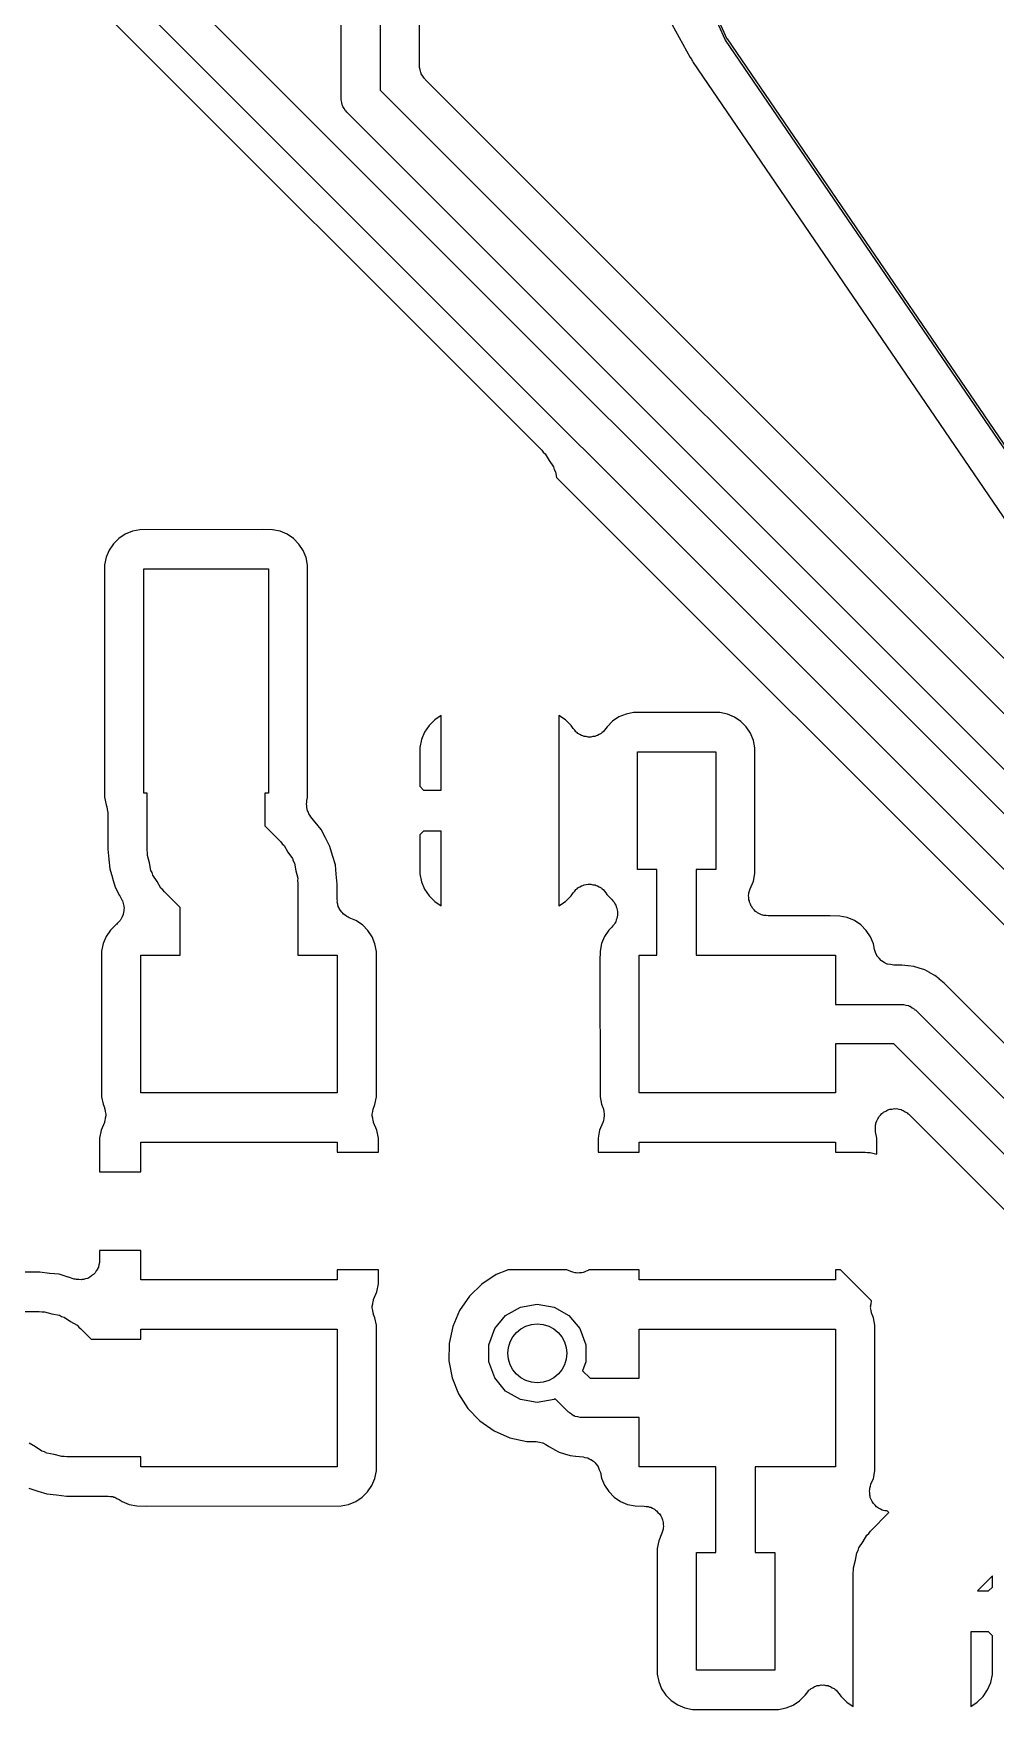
# Model space of a CAD drawing. Extents: x 69.6 to 139.6, y -158 to -61.
# Drawn here: x 77.88 to 82.78, y -99.89 to -91.35 of the extents above; entities that cross this region are included whole.
import ezdxf

# ---------------------------------------------------------------- set-up
doc = ezdxf.new("R2010")
doc.units = 0
doc.header["$MEASUREMENT"] = 0
doc.layers.add('BLACK', color=7, linetype='CONTINUOUS')

msp = doc.modelspace()

# ---------------------------------------------------------------- linework, layer by layer
at = {"layer": 'Black'}
for p, q in [((81.407, -91.3811), (80.6924, -89.7985)), ((80.7018, -89.795), (81.4161, -91.377)), ((79.4496, -91.6796), (79.4496, -89.8497)), ((79.6496, -89.8497), (79.6496, -91.6382)), ((79.8496, -91.5139), (79.8496, -90.0733)), ((77.7911, -90.2897), (84.5314, -97.03)), ((84.4193, -97.2007), (77.679, -90.4604)), ((80.7639, -90.623), (81.2294, -91.4732)), ((78.0467, -91.0474), (80.4726, -93.4733)), ((81.408, -91.3826), (81.407, -91.3811)), ((81.4081, -91.3827), (81.408, -91.3826)), ((81.4085, -91.3835), (81.4081, -91.3827)), ((83.6908, -94.7264), (81.4085, -91.3835)), ((81.4161, -91.377), (81.4162, -91.3772)), ((81.4162, -91.3772), (81.4167, -91.3778)), ((81.4167, -91.3778), (83.6989, -94.7205)), ((79.8503, -91.5182), (79.8496, -91.5139)), ((79.85, -91.5226), (79.8503, -91.5182)), ((79.8533, -91.5352), (79.85, -91.5226)), ((79.8556, -91.5481), (79.8533, -91.5352)), ((81.2294, -91.4732), (81.2349, -91.4814)), ((81.2349, -91.4814), (81.2373, -91.4865)), ((81.2373, -91.4865), (81.2407, -91.4909)), ((81.2407, -91.4909), (81.2442, -91.4975)), ((81.2442, -91.4975), (83.5215, -94.836)), ((79.8578, -91.5519), (79.8556, -91.5481)), ((79.8589, -91.5562), (79.8578, -91.5519)), ((79.8664, -91.5669), (79.8589, -91.5562)), ((79.873, -91.5782), (79.8664, -91.5669)), ((79.8763, -91.581), (79.873, -91.5782)), ((79.8789, -91.5846), (79.8763, -91.581)), ((84.725, -96.4307), (79.8789, -91.5846)), ((79.4503, -91.6839), (79.4496, -91.6796)), ((79.45, -91.6883), (79.4503, -91.6839)), ((79.4533, -91.7009), (79.45, -91.6883)), ((79.4556, -91.7138), (79.4533, -91.7009)), ((79.4578, -91.7176), (79.4556, -91.7138)), ((79.6496, -91.6382), (84.6714, -96.66)), ((79.4589, -91.7218), (79.4578, -91.7176)), ((79.4664, -91.7325), (79.4589, -91.7218)), ((79.473, -91.7439), (79.4664, -91.7325)), ((79.4763, -91.7467), (79.473, -91.7439)), ((79.4789, -91.7503), (79.4763, -91.7467)), ((84.5593, -96.8307), (79.4789, -91.7503)), ((80.4726, -93.4733), (80.4801, -93.4841)), ((80.4801, -93.4841), (80.4902, -93.4926)), ((80.4902, -93.4926), (80.5098, -93.5265)), ((80.5098, -93.5265), (80.5323, -93.5586)), ((80.5323, -93.5586), (80.5357, -93.5714)), ((80.5357, -93.5714), (80.5423, -93.5828)), ((80.5423, -93.5828), (80.5474, -93.6117)), ((80.5474, -93.6117), (84.2744, -97.3387)), ((78.3175, -93.9228), (78.2896, -93.9504)), ((78.3502, -93.9011), (78.3175, -93.9228)), ((78.3864, -93.8861), (78.3502, -93.9011)), ((78.4249, -93.8785), (78.3864, -93.8861)), ((79.0518, -93.8783), (78.4249, -93.8785)), ((79.1005, -93.8786), (79.0518, -93.8783)), ((79.1389, -93.8865), (79.1005, -93.8786)), ((79.1751, -93.9017), (79.1389, -93.8865)), ((79.2076, -93.9236), (79.1751, -93.9017)), ((79.2352, -93.9515), (79.2076, -93.9236)), ((78.2525, -94.0191), (78.2446, -94.0575)), ((78.2677, -93.9829), (78.2525, -94.0191)), ((78.2896, -93.9504), (78.2677, -93.9829)), ((79.2569, -93.9842), (79.2352, -93.9515)), ((79.2719, -94.0204), (79.2569, -93.9842)), ((79.2795, -94.0589), (79.2719, -94.0204)), ((78.2446, -94.0575), (78.2443, -94.1062)), ((78.2443, -94.1062), (78.2445, -95.2411)), ((78.4445, -95.2215), (78.4445, -94.0785)), ((78.4445, -94.0785), (79.0795, -94.0785)), ((79.0795, -94.0785), (79.0795, -95.2215)), ((79.2797, -95.1938), (79.2795, -94.0589)), ((79.9277, -94.8468), (79.8984, -94.8758)), ((79.9604, -94.825), (79.9277, -94.8468)), ((79.9604, -95.205), (79.9604, -94.825)), ((80.5932, -94.8468), (80.5604, -94.825)), ((80.5604, -94.825), (80.5604, -95.31)), ((80.6224, -94.8758), (80.5932, -94.8468)), ((80.8332, -94.8545), (80.8053, -94.8822)), ((80.8658, -94.8328), (80.8332, -94.8545)), ((80.9021, -94.8179), (80.8658, -94.8328)), ((80.9406, -94.8103), (80.9021, -94.8179)), ((81.3313, -94.8101), (80.9406, -94.8103)), ((81.38, -94.8104), (81.3313, -94.8101)), ((81.4184, -94.8183), (81.38, -94.8104)), ((81.4546, -94.8335), (81.4184, -94.8183)), ((81.4871, -94.8554), (81.4546, -94.8335)), ((81.5147, -94.8833), (81.4871, -94.8554)), ((79.8594, -94.9479), (79.8512, -94.9882)), ((79.8754, -94.9099), (79.8594, -94.9479)), ((79.8984, -94.8758), (79.8754, -94.9099)), ((80.6331, -94.8917), (80.6224, -94.8758)), ((80.6404, -94.8992), (80.6331, -94.8917)), ((80.6466, -94.9077), (80.6404, -94.8992)), ((80.6524, -94.9116), (80.6466, -94.9077)), ((80.6573, -94.9167), (80.6524, -94.9116)), ((80.6667, -94.9212), (80.6573, -94.9167)), ((80.6754, -94.9271), (80.6667, -94.9212)), ((80.6822, -94.9288), (80.6754, -94.9271)), ((80.6885, -94.9319), (80.6822, -94.9288)), ((80.6989, -94.933), (80.6885, -94.9319)), ((80.7091, -94.9355), (80.6989, -94.933)), ((80.716, -94.9348), (80.7091, -94.9355)), ((80.723, -94.9355), (80.716, -94.9348)), ((80.7332, -94.933), (80.723, -94.9355)), ((80.7436, -94.9319), (80.7332, -94.933)), ((80.7499, -94.9288), (80.7436, -94.9319)), ((80.7567, -94.9271), (80.7499, -94.9288)), ((80.7654, -94.9212), (80.7567, -94.9271)), ((80.7748, -94.9167), (80.7654, -94.9212)), ((80.7797, -94.9116), (80.7748, -94.9167)), ((80.7855, -94.9077), (80.7797, -94.9116)), ((80.7917, -94.8992), (80.7855, -94.9077)), ((80.7989, -94.8917), (80.7917, -94.8992)), ((80.8053, -94.8822), (80.7989, -94.8917)), ((81.5364, -94.9159), (81.5147, -94.8833)), ((81.5514, -94.9522), (81.5364, -94.9159)), ((81.559, -94.9907), (81.5514, -94.9522)), ((79.8512, -94.9882), (79.8508, -95.0388)), ((79.8508, -95.0388), (79.851, -95.186)), ((80.9602, -95.6097), (80.9602, -95.0103)), ((80.9602, -95.0103), (81.359, -95.0103)), ((81.359, -95.0103), (81.359, -95.6097)), ((81.5592, -95.582), (81.559, -94.9907)), ((79.2794, -95.2425), (79.2797, -95.1938)), ((79.851, -95.186), (79.87, -95.205)), ((79.87, -95.205), (79.9604, -95.205)), ((78.2445, -95.2411), (78.2521, -95.2796)), ((78.2521, -95.2796), (78.2545, -95.2853)), ((78.2545, -95.2853), (78.2549, -95.2874)), ((78.2549, -95.2874), (78.256, -95.2892)), ((78.256, -95.2892), (78.2586, -95.3043)), ((78.462, -95.2215), (78.4445, -95.2215)), ((78.462, -95.512), (78.462, -95.2215)), ((79.0795, -95.2215), (79.062, -95.2215)), ((79.062, -95.2215), (79.062, -95.3877)), ((79.274, -95.2766), (79.2758, -95.2678)), ((79.2753, -95.285), (79.274, -95.2766)), ((79.275, -95.2936), (79.2753, -95.285)), ((79.2779, -95.3021), (79.275, -95.2936)), ((79.2758, -95.2678), (79.276, -95.2589)), ((79.276, -95.2589), (79.2794, -95.2425)), ((79.2792, -95.3109), (79.2779, -95.3021)), ((78.2586, -95.3043), (78.2619, -95.3192)), ((78.2619, -95.3192), (78.2616, -95.3213)), ((78.2616, -95.3213), (78.262, -95.3234)), ((78.262, -95.3234), (78.262, -95.5071)), ((79.062, -95.3877), (79.1421, -95.4679)), ((79.2833, -95.3184), (79.2792, -95.3109)), ((79.286, -95.3266), (79.2833, -95.3184)), ((79.2915, -95.3336), (79.286, -95.3266)), ((79.2958, -95.3414), (79.2915, -95.3336)), ((79.3166, -95.3674), (79.2958, -95.3414)), ((79.317, -95.3678), (79.3166, -95.3674)), ((79.3172, -95.3682), (79.317, -95.3678)), ((79.3477, -95.4056), (79.3172, -95.3682)), ((80.5604, -95.31), (80.5604, -95.3101)), ((80.5604, -95.3101), (80.5604, -95.795)), ((79.1421, -95.4679), (79.1497, -95.4787)), ((79.3699, -95.4484), (79.3477, -95.4056)), ((79.3702, -95.4488), (79.3699, -95.4484)), ((79.3704, -95.4493), (79.3702, -95.4488)), ((79.3931, -95.492), (79.3704, -95.4493)), ((79.851, -95.434), (79.8508, -95.5811)), ((79.87, -95.415), (79.851, -95.434)), ((79.9604, -95.415), (79.87, -95.415)), ((79.9604, -95.795), (79.9604, -95.415)), ((78.262, -95.5071), (78.2669, -95.5574)), ((78.2669, -95.5574), (78.2669, -95.5579)), ((78.2669, -95.5579), (78.267, -95.5585)), ((78.267, -95.5585), (78.2712, -95.6065)), ((78.4643, -95.525), (78.462, -95.512)), ((78.4631, -95.5381), (78.4643, -95.525)), ((78.4733, -95.576), (78.4631, -95.5381)), ((79.1497, -95.4787), (79.1598, -95.4872)), ((79.1598, -95.4872), (79.1794, -95.5211)), ((79.1794, -95.5211), (79.2019, -95.5532)), ((79.2019, -95.5532), (79.2053, -95.566)), ((79.4065, -95.5382), (79.3931, -95.492)), ((79.4067, -95.5387), (79.4065, -95.5382)), ((79.4068, -95.5392), (79.4067, -95.5387)), ((79.4208, -95.5855), (79.4068, -95.5392)), ((78.2712, -95.6065), (78.2852, -95.6527)), ((78.4801, -95.6146), (78.4733, -95.576)), ((78.4867, -95.626), (78.4801, -95.6146)), ((78.4901, -95.6388), (78.4867, -95.626)), ((78.5126, -95.6709), (78.4901, -95.6388)), ((79.2053, -95.566), (79.2119, -95.5774)), ((79.2119, -95.5774), (79.2187, -95.616)), ((79.2187, -95.616), (79.2289, -95.6539)), ((79.425, -95.6335), (79.4208, -95.5855)), ((79.4251, -95.634), (79.425, -95.6335)), ((79.4251, -95.6345), (79.4251, -95.634)), ((79.43, -95.6849), (79.4251, -95.6345)), ((79.8508, -95.5811), (79.8512, -95.6318)), ((79.8512, -95.6318), (79.8594, -95.6721)), ((81.0596, -95.6097), (80.9602, -95.6097)), ((81.0596, -96.047), (81.0596, -95.6097)), ((81.359, -95.6097), (81.2596, -95.6097)), ((81.2596, -95.6097), (81.2596, -96.0457)), ((81.551, -95.6691), (81.5588, -95.6307)), ((81.5588, -95.6307), (81.5592, -95.582)), ((78.2852, -95.6527), (78.2853, -95.6533)), ((78.2853, -95.6533), (78.2855, -95.6537)), ((78.2855, -95.6537), (78.2989, -95.7)), ((78.2989, -95.7), (78.3216, -95.7426)), ((78.5322, -95.7048), (78.5126, -95.6709)), ((78.5423, -95.7133), (78.5322, -95.7048)), ((78.5499, -95.7241), (78.5423, -95.7133)), ((78.63, -95.8043), (78.5499, -95.7241)), ((79.2289, -95.6539), (79.2277, -95.667)), ((79.2277, -95.667), (79.23, -95.68)), ((79.23, -95.68), (79.23, -96.047)), ((79.43, -95.7634), (79.43, -95.6849)), ((79.8594, -95.6721), (79.8754, -95.7101)), ((79.8754, -95.7101), (79.8984, -95.7442)), ((80.6224, -95.7442), (80.6331, -95.7284)), ((80.6331, -95.7284), (80.6406, -95.7206)), ((80.6406, -95.7206), (80.647, -95.7119)), ((80.647, -95.7119), (80.6526, -95.7082)), ((80.6526, -95.7082), (80.6572, -95.7034)), ((80.6572, -95.7034), (80.6669, -95.6987)), ((80.6669, -95.6987), (80.676, -95.6927)), ((80.676, -95.6927), (80.6824, -95.6911)), ((80.6824, -95.6911), (80.6884, -95.6882)), ((80.6884, -95.6882), (80.6992, -95.687)), ((80.6992, -95.687), (80.7097, -95.6845)), ((80.7097, -95.6845), (80.7163, -95.6852)), ((80.7163, -95.6852), (80.723, -95.6845)), ((80.723, -95.6845), (80.7335, -95.6872)), ((80.7335, -95.6872), (80.7442, -95.6884)), ((80.7442, -95.6884), (80.7502, -95.6913)), ((80.7502, -95.6913), (80.7567, -95.6929)), ((80.7567, -95.6929), (80.7656, -95.699)), ((80.7656, -95.699), (80.7753, -95.7038)), ((80.7753, -95.7038), (80.7799, -95.7086)), ((80.7799, -95.7086), (80.7855, -95.7124)), ((80.7855, -95.7124), (80.7918, -95.7211)), ((80.7918, -95.7211), (80.7993, -95.729)), ((80.7993, -95.729), (80.8044, -95.7367)), ((81.5283, -95.7295), (81.5321, -95.719)), ((81.5321, -95.719), (81.5346, -95.7081)), ((81.5346, -95.7081), (81.551, -95.6691)), ((78.3216, -95.7426), (78.3217, -95.7431)), ((78.3217, -95.7431), (78.3221, -95.7435)), ((78.3221, -95.7435), (78.3327, -95.7641)), ((78.3327, -95.7641), (78.3337, -95.7673)), ((78.3337, -95.7673), (78.3356, -95.7701)), ((78.3356, -95.7701), (78.3389, -95.7838)), ((78.3389, -95.7838), (78.3431, -95.7973)), ((78.3438, -95.8038), (78.3422, -95.8179)), ((78.3431, -95.7973), (78.343, -95.8006)), ((78.343, -95.8006), (78.3438, -95.8038)), ((78.63, -96.047), (78.63, -95.8043)), ((79.4311, -95.7696), (79.43, -95.7634)), ((79.4308, -95.7759), (79.4311, -95.7696)), ((79.4341, -95.7866), (79.4308, -95.7759)), ((79.436, -95.7976), (79.4341, -95.7866)), ((79.4392, -95.8031), (79.436, -95.7976)), ((79.4411, -95.8091), (79.4392, -95.8031)), ((79.4478, -95.818), (79.4411, -95.8091)), ((79.8984, -95.7442), (79.9277, -95.7732)), ((79.9277, -95.7732), (79.9604, -95.795)), ((80.5604, -95.795), (80.5932, -95.7732)), ((80.5932, -95.7732), (80.6224, -95.7442)), ((80.8044, -95.7367), (80.8302, -95.7626)), ((80.8302, -95.7626), (80.8352, -95.7698)), ((80.8352, -95.7698), (80.8413, -95.776)), ((80.8413, -95.776), (80.845, -95.784)), ((80.845, -95.784), (80.85, -95.7912)), ((80.85, -95.7912), (80.8522, -95.7996)), ((80.8522, -95.7996), (80.8559, -95.8076)), ((80.8559, -95.8076), (80.8566, -95.8163)), ((81.5269, -95.7419), (81.5283, -95.7358)), ((81.5283, -95.753), (81.5269, -95.7419)), ((81.5283, -95.7358), (81.5283, -95.7295)), ((81.5283, -95.7642), (81.5283, -95.753)), ((81.5305, -95.7701), (81.5283, -95.7642)), ((81.5312, -95.7764), (81.5305, -95.7701)), ((81.5364, -95.7863), (81.5312, -95.7764)), ((81.5402, -95.7968), (81.5364, -95.7863)), ((81.5442, -95.8017), (81.5402, -95.7968)), ((81.5471, -95.8073), (81.5442, -95.8017)), ((81.5553, -95.8149), (81.5471, -95.8073)), ((78.3038, -95.89), (78.2748, -95.9189)), ((78.3047, -95.8896), (78.3038, -95.89)), ((78.3092, -95.8847), (78.3047, -95.8896)), ((78.3096, -95.8843), (78.3092, -95.8847)), ((78.3097, -95.8842), (78.3096, -95.8843)), ((78.3142, -95.8792), (78.3097, -95.8842)), ((78.3244, -95.8695), (78.3142, -95.8792)), ((78.3259, -95.8665), (78.3244, -95.8695)), ((78.3282, -95.864), (78.3259, -95.8665)), ((78.3336, -95.851), (78.3282, -95.864)), ((78.3399, -95.8384), (78.3336, -95.851)), ((78.3403, -95.835), (78.3399, -95.8384)), ((78.3415, -95.832), (78.3403, -95.835)), ((78.3422, -95.8179), (78.3415, -95.832)), ((79.4534, -95.8277), (79.4478, -95.818)), ((79.4582, -95.8318), (79.4534, -95.8277)), ((79.4621, -95.8368), (79.4582, -95.8318)), ((79.4714, -95.8428), (79.4621, -95.8368)), ((79.48, -95.85), (79.4714, -95.8428)), ((79.4859, -95.8522), (79.48, -95.85)), ((79.4912, -95.8556), (79.4859, -95.8522)), ((79.526, -95.8702), (79.4912, -95.8556)), ((79.5585, -95.8921), (79.526, -95.8702)), ((79.5861, -95.92), (79.5585, -95.8921)), ((80.8347, -95.8969), (80.8297, -95.9041)), ((80.8409, -95.8908), (80.8347, -95.8969)), ((80.8447, -95.8828), (80.8409, -95.8908)), ((80.8497, -95.8757), (80.8447, -95.8828)), ((80.852, -95.8672), (80.8497, -95.8757)), ((80.8557, -95.8593), (80.852, -95.8672)), ((80.8565, -95.8506), (80.8557, -95.8593)), ((80.8588, -95.8422), (80.8565, -95.8506)), ((80.8566, -95.8163), (80.8589, -95.8247)), ((80.8589, -95.8247), (80.8581, -95.8334)), ((80.8581, -95.8334), (80.8588, -95.8422)), ((81.5625, -95.8234), (81.5553, -95.8149)), ((81.568, -95.8266), (81.5625, -95.8234)), ((81.5726, -95.8309), (81.568, -95.8266)), ((81.5829, -95.8352), (81.5726, -95.8309)), ((81.5926, -95.8408), (81.5829, -95.8352)), ((81.5988, -95.8419), (81.5926, -95.8408)), ((81.6046, -95.8443), (81.5988, -95.8419)), ((81.6158, -95.8449), (81.6046, -95.8443)), ((81.6268, -95.8468), (81.6158, -95.8449)), ((81.9427, -95.8468), (81.6268, -95.8468)), ((81.9914, -95.8471), (81.9427, -95.8468)), ((82.0298, -95.855), (81.9914, -95.8471)), ((82.066, -95.8702), (82.0298, -95.855)), ((82.0985, -95.8921), (82.066, -95.8702)), ((82.1261, -95.92), (82.0985, -95.8921)), ((78.2528, -95.9514), (78.2376, -95.9875)), ((78.2748, -95.9189), (78.2528, -95.9514)), ((79.6078, -95.9526), (79.5861, -95.92)), ((79.6228, -95.9889), (79.6078, -95.9526)), ((80.7928, -95.9514), (80.7776, -95.9875)), ((80.8148, -95.9189), (80.7928, -95.9514)), ((80.8297, -95.9041), (80.8148, -95.9189)), ((82.1478, -95.9526), (82.1261, -95.92)), ((82.1628, -95.9889), (82.1478, -95.9526)), ((78.2297, -96.026), (78.2294, -96.0747)), ((78.2376, -95.9875), (78.2297, -96.026)), ((78.4296, -96.748), (78.4296, -96.047)), ((78.4296, -96.047), (78.63, -96.047)), ((79.23, -96.047), (79.4304, -96.047)), ((79.4304, -96.047), (79.4304, -96.748)), ((79.6304, -96.0274), (79.6228, -95.9889)), ((79.6306, -96.7203), (79.6304, -96.0274)), ((80.7698, -96.026), (80.7694, -96.0747)), ((80.7776, -95.9875), (80.7698, -96.026)), ((80.9696, -96.748), (80.9696, -96.047)), ((80.9696, -96.047), (81.0596, -96.047)), ((81.2596, -96.0457), (81.2609, -96.047)), ((81.2609, -96.047), (81.9704, -96.047)), ((81.9704, -96.047), (81.9704, -96.2975)), ((82.1683, -96.0169), (82.1628, -95.9889)), ((82.1742, -96.0321), (82.1683, -96.0169)), ((82.1798, -96.0475), (82.1742, -96.0321)), ((82.1805, -96.0483), (82.1798, -96.0475)), ((82.1809, -96.0493), (82.1805, -96.0483)), ((82.1916, -96.0616), (82.1809, -96.0493)), ((82.2021, -96.0741), (82.1916, -96.0616)), ((78.2294, -96.0747), (78.2296, -96.7676)), ((80.7694, -96.0747), (80.7696, -96.7676)), ((82.2031, -96.0746), (82.2021, -96.0741)), ((82.2038, -96.0754), (82.2031, -96.0746)), ((82.2181, -96.0833), (82.2038, -96.0754)), ((82.2322, -96.0915), (82.2181, -96.0833)), ((82.2333, -96.0917), (82.2322, -96.0915)), ((82.2342, -96.0922), (82.2333, -96.0917)), ((82.2504, -96.0947), (82.2342, -96.0922)), ((82.2664, -96.0975), (82.2504, -96.0947)), ((82.3071, -96.0975), (82.2664, -96.0975)), ((82.3387, -96.101), (82.3071, -96.0975)), ((82.3392, -96.101), (82.3387, -96.101)), ((82.3397, -96.1011), (82.3392, -96.101)), ((82.3683, -96.104), (82.3397, -96.1011)), ((82.3957, -96.1127), (82.3683, -96.104)), ((82.3962, -96.1128), (82.3957, -96.1127)), ((82.3967, -96.1131), (82.3962, -96.1128)), ((82.4241, -96.1214), (82.3967, -96.1131)), ((82.4493, -96.1353), (82.4241, -96.1214)), ((82.4498, -96.1354), (82.4493, -96.1353)), ((82.4502, -96.1358), (82.4498, -96.1354)), ((82.4755, -96.1493), (82.4502, -96.1358)), ((82.4975, -96.1678), (82.4755, -96.1493)), ((82.4979, -96.168), (82.4975, -96.1678)), ((82.4983, -96.1685), (82.4979, -96.168)), ((82.5231, -96.1888), (82.4983, -96.1685)), ((84.345, -98.0108), (82.5231, -96.1888)), ((81.9704, -96.2975), (82.3075, -96.2975)), ((82.3075, -96.2975), (82.3118, -96.2983)), ((82.3118, -96.2983), (82.3162, -96.2979)), ((82.3162, -96.2979), (82.3288, -96.3013)), ((82.3288, -96.3013), (82.3417, -96.3035)), ((82.3417, -96.3035), (82.3455, -96.3057)), ((82.3455, -96.3057), (82.3498, -96.3069)), ((82.3498, -96.3069), (82.3605, -96.3144)), ((82.3605, -96.3144), (82.3718, -96.3209)), ((82.3718, -96.3209), (82.3746, -96.3243)), ((82.3746, -96.3243), (82.3782, -96.3268)), ((82.3782, -96.3268), (84.3087, -98.2573)), ((82.2661, -96.4975), (81.9704, -96.4975)), ((81.9704, -96.4975), (81.9704, -96.748)), ((84.1694, -98.4009), (82.2661, -96.4975)), ((79.4304, -96.748), (78.4296, -96.748)), ((79.6302, -96.769), (79.6306, -96.7203)), ((81.9704, -96.748), (80.9696, -96.748)), ((78.2296, -96.7676), (78.2372, -96.8061)), ((78.2372, -96.8061), (78.244, -96.8225)), ((78.244, -96.8225), (78.2449, -96.8266)), ((78.2449, -96.8266), (78.2469, -96.8304)), ((78.2469, -96.8304), (78.2486, -96.8435)), ((79.6114, -96.8432), (79.6132, -96.8304)), ((79.6132, -96.8304), (79.6153, -96.8264)), ((79.6153, -96.8264), (79.6163, -96.8219)), ((79.6163, -96.8219), (79.6224, -96.8074)), ((79.6224, -96.8074), (79.6302, -96.769)), ((80.7696, -96.7676), (80.7772, -96.8061)), ((80.7772, -96.8061), (80.784, -96.8225)), ((80.784, -96.8225), (80.7849, -96.8266)), ((80.7849, -96.8266), (80.7869, -96.8304)), ((80.7869, -96.8304), (80.7886, -96.8435)), ((82.2258, -96.8409), (82.2361, -96.8347)), ((82.2361, -96.8347), (82.2414, -96.8336)), ((82.2414, -96.8336), (82.2464, -96.8313)), ((82.2464, -96.8313), (82.2583, -96.8303)), ((82.2583, -96.8303), (82.2701, -96.828)), ((82.2701, -96.828), (82.2755, -96.8288)), ((82.2755, -96.8288), (82.281, -96.8283)), ((82.281, -96.8283), (82.2926, -96.8314)), ((82.2926, -96.8314), (82.3045, -96.8333)), ((82.3045, -96.8333), (82.3092, -96.8359)), ((82.3092, -96.8359), (82.3145, -96.8373)), ((82.3145, -96.8373), (82.3244, -96.8442)), ((78.244, -96.8987), (78.2276, -96.9385)), ((78.2449, -96.8946), (78.244, -96.8987)), ((78.2469, -96.8909), (78.2449, -96.8946)), ((78.2486, -96.8777), (78.2469, -96.8909)), ((78.2486, -96.8435), (78.2514, -96.8564)), ((78.2514, -96.8648), (78.2486, -96.8777)), ((78.2514, -96.8564), (78.2509, -96.8606)), ((78.2509, -96.8606), (78.2514, -96.8648)), ((79.6086, -96.8558), (79.6114, -96.8432)), ((79.6092, -96.8603), (79.6086, -96.8558)), ((79.6086, -96.8648), (79.6092, -96.8603)), ((79.6113, -96.8774), (79.6086, -96.8648)), ((79.6129, -96.8902), (79.6113, -96.8774)), ((79.615, -96.8943), (79.6129, -96.8902)), ((79.616, -96.8988), (79.615, -96.8943)), ((79.6324, -96.9385), (79.616, -96.8988)), ((80.784, -96.8987), (80.7676, -96.9385)), ((80.7849, -96.8946), (80.784, -96.8987)), ((80.7869, -96.8909), (80.7849, -96.8946)), ((80.7886, -96.8777), (80.7869, -96.8909)), ((80.7886, -96.8435), (80.7914, -96.8564)), ((80.7914, -96.8648), (80.7886, -96.8777)), ((80.7914, -96.8564), (80.7909, -96.8606)), ((80.7909, -96.8606), (80.7914, -96.8648)), ((82.1726, -96.9366), (82.1737, -96.9247)), ((82.1734, -96.9126), (82.1752, -96.9075)), ((82.1737, -96.9247), (82.1734, -96.9126)), ((82.1752, -96.9075), (82.1756, -96.902)), ((82.1756, -96.902), (82.1807, -96.8911)), ((82.1807, -96.8911), (82.1846, -96.8798)), ((82.1846, -96.8798), (82.188, -96.8755)), ((82.188, -96.8755), (82.1903, -96.8706)), ((82.1903, -96.8706), (82.1988, -96.8621)), ((82.1988, -96.8621), (82.2064, -96.8527)), ((82.2064, -96.8527), (82.211, -96.8499)), ((82.211, -96.8499), (82.2149, -96.846)), ((82.2149, -96.846), (82.2258, -96.8409)), ((82.3244, -96.8442), (82.3349, -96.85)), ((82.3349, -96.85), (82.3385, -96.8541)), ((82.3385, -96.8541), (82.343, -96.8572)), ((82.343, -96.8572), (83.9204, -98.4347)), ((78.2276, -96.9385), (78.2196, -96.9789)), ((78.2196, -96.9789), (78.2196, -97.1504)), ((78.4296, -97.1504), (78.4296, -96.9995)), ((78.4296, -96.9995), (79.4304, -96.9995)), ((79.4304, -96.9995), (79.4304, -97.05)), ((79.6404, -96.9789), (79.6324, -96.9385)), ((79.6404, -96.9888), (79.6404, -96.9789)), ((79.6404, -97.05), (79.6404, -96.9888)), ((80.7676, -96.9385), (80.7596, -96.9789)), ((80.7596, -96.9789), (80.7596, -97.05)), ((80.9696, -97.05), (80.9696, -96.9995)), ((80.9696, -96.9995), (81.9704, -96.9995)), ((81.9704, -96.9995), (81.9704, -97.05)), ((82.174, -96.9419), (82.1726, -96.9366)), ((82.1741, -96.9474), (82.174, -96.9419)), ((82.1804, -96.9789), (82.1741, -96.9474)), ((82.1804, -97.0603), (82.1804, -96.9789)), ((79.4304, -97.05), (79.6404, -97.05)), ((80.7596, -97.05), (80.9696, -97.05)), ((81.9704, -97.05), (82.12, -97.05)), ((82.12, -97.05), (82.133, -97.0523)), ((82.133, -97.0523), (82.1461, -97.0511)), ((82.1461, -97.0511), (82.1804, -97.0603)), ((78.2196, -97.1504), (78.4296, -97.1504)), ((78.2196, -97.6011), (78.2185, -97.6071)), ((78.2185, -97.6071), (78.2189, -97.6132)), ((78.4296, -97.5504), (78.2196, -97.5504)), ((78.2196, -97.5504), (78.2196, -97.6011)), ((78.4296, -97.7005), (78.4296, -97.5504)), ((77.9117, -97.662), (77.7737, -97.662)), ((77.9133, -97.662), (77.9117, -97.662)), ((77.9134, -97.662), (77.9133, -97.662)), ((77.9135, -97.662), (77.9134, -97.662)), ((77.9144, -97.662), (77.9135, -97.662)), ((77.9644, -97.6676), (77.9144, -97.662)), ((77.9649, -97.6676), (77.9644, -97.6676)), ((77.9654, -97.6677), (77.9649, -97.6676)), ((78.0134, -97.6726), (77.9654, -97.6677)), ((78.0593, -97.6872), (78.0134, -97.6726)), ((78.0598, -97.6873), (78.0593, -97.6872)), ((78.0603, -97.6875), (78.0598, -97.6873)), ((78.0904, -97.6967), (78.0603, -97.6875)), ((78.1587, -97.6931), (78.1476, -97.6957)), ((78.1638, -97.6898), (78.1587, -97.6931)), ((78.1696, -97.6877), (78.1638, -97.6898)), ((78.1783, -97.6804), (78.1696, -97.6877)), ((78.1878, -97.6742), (78.1783, -97.6804)), ((78.1915, -97.6693), (78.1878, -97.6742)), ((78.1962, -97.6653), (78.1915, -97.6693)), ((78.2019, -97.6555), (78.1962, -97.6653)), ((78.2087, -97.6465), (78.2019, -97.6555)), ((78.2105, -97.6406), (78.2087, -97.6465)), ((78.2136, -97.6353), (78.2105, -97.6406)), ((78.2156, -97.6241), (78.2136, -97.6353)), ((78.2189, -97.6132), (78.2156, -97.6241)), ((79.6404, -97.65), (79.4304, -97.65)), ((79.4304, -97.65), (79.4304, -97.7005)), ((79.6404, -97.7105), (79.6404, -97.65)), ((80.2405, -97.6743), (80.1667, -97.7226)), ((80.2929, -97.6531), (80.2405, -97.6743)), ((80.3006, -97.65), (80.2929, -97.6531)), ((80.2929, -97.6531), (80.2929, -97.6531)), ((80.2929, -97.6531), (80.2929, -97.6531)), ((80.6003, -97.65), (80.3006, -97.65)), ((80.6209, -97.6587), (80.6003, -97.65)), ((80.6317, -97.6611), (80.6209, -97.6587)), ((80.6422, -97.665), (80.6317, -97.6611)), ((80.6486, -97.665), (80.6422, -97.665)), ((80.6547, -97.6664), (80.6486, -97.665)), ((80.6658, -97.665), (80.6547, -97.6664)), ((80.677, -97.665), (80.6658, -97.665)), ((80.6829, -97.6628), (80.677, -97.665)), ((80.6892, -97.662), (80.6829, -97.6628)), ((80.6991, -97.6569), (80.6892, -97.662)), ((80.7096, -97.6531), (80.6991, -97.6569)), ((80.7133, -97.65), (80.7096, -97.6531)), ((80.9696, -97.65), (80.7133, -97.65)), ((80.9696, -97.7005), (80.9696, -97.65)), ((81.9957, -97.65), (81.9704, -97.65)), ((81.9704, -97.65), (81.9704, -97.7005)), ((82.1537, -97.808), (81.9957, -97.65)), ((78.0965, -97.6974), (78.0904, -97.6967)), ((78.1022, -97.6995), (78.0965, -97.6974)), ((78.1136, -97.6995), (78.1022, -97.6995)), ((78.1248, -97.7009), (78.1136, -97.6995)), ((78.1308, -97.6995), (78.1248, -97.7009)), ((78.137, -97.6995), (78.1308, -97.6995)), ((78.1476, -97.6957), (78.137, -97.6995)), ((79.4304, -97.7005), (78.4296, -97.7005)), ((79.616, -97.8013), (79.6324, -97.7615)), ((79.6324, -97.7615), (79.6404, -97.7211)), ((79.6404, -97.7211), (79.6404, -97.7105)), ((80.1667, -97.7226), (80.1036, -97.7843)), ((81.9704, -97.7005), (80.9696, -97.7005)), ((77.6715, -97.862), (77.912, -97.862)), ((77.912, -97.862), (77.925, -97.8643)), ((77.925, -97.8643), (77.9381, -97.8631)), ((77.9381, -97.8631), (77.976, -97.8733)), ((79.6085, -97.8352), (79.6114, -97.8223)), ((79.6091, -97.8394), (79.6085, -97.8352)), ((79.6085, -97.8436), (79.6091, -97.8394)), ((79.6114, -97.8565), (79.6085, -97.8436)), ((79.6114, -97.8223), (79.6131, -97.8091)), ((79.6131, -97.8696), (79.6114, -97.8565)), ((79.6131, -97.8091), (79.6151, -97.8054)), ((79.6151, -97.8054), (79.616, -97.8013)), ((80.0538, -97.8572), (80.019, -97.9383)), ((80.1036, -97.7843), (80.0538, -97.8572)), ((80.2887, -97.8828), (80.3642, -97.8392)), ((80.3642, -97.8392), (80.45, -97.824)), ((80.45, -97.824), (80.5358, -97.8392)), ((80.5358, -97.8392), (80.6113, -97.8828)), ((82.1486, -97.8352), (82.1514, -97.8223)), ((82.1491, -97.8394), (82.1486, -97.8352)), ((82.1486, -97.8436), (82.1491, -97.8394)), ((82.1514, -97.8565), (82.1486, -97.8436)), ((82.1514, -97.8223), (82.1531, -97.8091)), ((82.1531, -97.8696), (82.1514, -97.8565)), ((82.1531, -97.8091), (82.1537, -97.808)), ((77.976, -97.8733), (78.0146, -97.8801)), ((78.0146, -97.8801), (78.026, -97.8867)), ((78.026, -97.8867), (78.0388, -97.8901)), ((78.0388, -97.8901), (78.0709, -97.9126)), ((78.0709, -97.9126), (78.1048, -97.9322)), ((78.1048, -97.9322), (78.1133, -97.9423)), ((78.1133, -97.9423), (78.1241, -97.9499)), ((79.6151, -97.8734), (79.6131, -97.8696)), ((79.616, -97.8775), (79.6151, -97.8734)), ((79.6228, -97.8939), (79.616, -97.8775)), ((79.6304, -97.9324), (79.6228, -97.8939)), ((79.6306, -98.6253), (79.6304, -97.9324)), ((80.019, -97.9383), (80.0006, -98.0246)), ((80.2029, -98.0314), (80.2327, -97.9495)), ((80.2327, -97.9495), (80.2887, -97.8828)), ((80.6113, -97.8828), (80.6673, -97.9495)), ((80.6673, -97.9495), (80.6971, -98.0314)), ((82.1551, -97.8734), (82.1531, -97.8696)), ((82.156, -97.8775), (82.1551, -97.8734)), ((82.1628, -97.8939), (82.156, -97.8775)), ((82.1704, -97.9324), (82.1628, -97.8939)), ((82.1706, -98.6253), (82.1704, -97.9324)), ((78.1241, -97.9499), (78.1768, -98.0025)), ((78.1768, -98.0025), (78.4296, -98.0025)), ((78.4296, -98.0025), (78.4296, -97.952)), ((78.4296, -97.952), (79.4304, -97.952)), ((79.4304, -97.952), (79.4304, -98.653)), ((80.0006, -98.0246), (79.9994, -98.1128)), ((80.2029, -98.1186), (80.2029, -98.0314)), ((80.6971, -98.0314), (80.6971, -98.1186)), ((80.9696, -98.2025), (80.9696, -97.952)), ((80.9696, -97.952), (81.9704, -97.952)), ((81.9704, -97.952), (81.9704, -98.653)), ((79.9994, -98.1128), (80.0153, -98.1996)), ((80.2327, -98.2005), (80.2029, -98.1186)), ((80.6971, -98.1186), (80.6806, -98.1641)), ((80.0153, -98.1996), (80.0478, -98.2817)), ((80.2887, -98.2672), (80.2327, -98.2005)), ((80.6806, -98.1641), (80.7189, -98.2025)), ((80.7189, -98.2025), (80.9696, -98.2025)), ((80.0478, -98.2817), (80.0956, -98.3559)), ((80.3642, -98.3108), (80.2887, -98.2672)), ((80.0956, -98.3559), (80.1569, -98.4194)), ((80.45, -98.326), (80.3642, -98.3108)), ((80.5358, -98.3108), (80.45, -98.326)), ((80.5413, -98.3077), (80.5358, -98.3108)), ((80.6068, -98.3732), (80.5413, -98.3077)), ((80.6104, -98.3757), (80.6068, -98.3732)), ((80.6132, -98.3791), (80.6104, -98.3757)), ((80.1569, -98.4194), (80.2294, -98.4697)), ((80.6245, -98.3856), (80.6132, -98.3791)), ((80.6352, -98.3931), (80.6245, -98.3856)), ((80.6395, -98.3943), (80.6352, -98.3931)), ((80.6433, -98.3965), (80.6395, -98.3943)), ((80.6562, -98.3987), (80.6433, -98.3965)), ((80.6688, -98.4021), (80.6562, -98.3987)), ((80.6732, -98.4017), (80.6688, -98.4021)), ((80.6775, -98.4025), (80.6732, -98.4017)), ((80.9696, -98.4025), (80.6775, -98.4025)), ((80.9696, -98.653), (80.9696, -98.4025)), ((77.8936, -98.5519), (77.8597, -98.5323)), ((80.2294, -98.4697), (80.3103, -98.505)), ((80.3103, -98.505), (80.3965, -98.524)), ((80.3965, -98.524), (80.4446, -98.525)), ((80.4446, -98.525), (80.4606, -98.5282)), ((80.4606, -98.5282), (80.4767, -98.531)), ((80.4767, -98.531), (80.4776, -98.5315)), ((80.4776, -98.5315), (80.4787, -98.5318)), ((80.4787, -98.5318), (80.4927, -98.5402)), ((80.4927, -98.5402), (80.5068, -98.5484)), ((77.9257, -98.5744), (77.8936, -98.5519)), ((77.9385, -98.5778), (77.9257, -98.5744)), ((77.9499, -98.5844), (77.9385, -98.5778)), ((77.9885, -98.5912), (77.9499, -98.5844)), ((78.0264, -98.6014), (77.9885, -98.5912)), ((78.0395, -98.6002), (78.0264, -98.6014)), ((78.0525, -98.6025), (78.0395, -98.6002)), ((78.4296, -98.6025), (78.0525, -98.6025)), ((78.4296, -98.653), (78.4296, -98.6025)), ((79.6302, -98.674), (79.6306, -98.6253)), ((80.5068, -98.5484), (80.5095, -98.5507)), ((80.5095, -98.5507), (80.5348, -98.5642)), ((80.5348, -98.5642), (80.5352, -98.5645)), ((80.5352, -98.5645), (80.5357, -98.5647)), ((80.5357, -98.5647), (80.5609, -98.5786)), ((80.5609, -98.5786), (80.5883, -98.5869)), ((80.5883, -98.5869), (80.5888, -98.5872)), ((80.5888, -98.5872), (80.5893, -98.5872)), ((80.5893, -98.5872), (80.6167, -98.596)), ((80.6167, -98.596), (80.6452, -98.5988)), ((80.6452, -98.5988), (80.6458, -98.599)), ((80.6458, -98.599), (80.6463, -98.599)), ((80.6463, -98.599), (80.6831, -98.6031)), ((80.6831, -98.6031), (80.6917, -98.6056)), ((80.6917, -98.6056), (80.7058, -98.6078)), ((80.7058, -98.6078), (80.707, -98.6085)), ((80.707, -98.6085), (80.7084, -98.6087)), ((80.7084, -98.6087), (80.7146, -98.6124)), ((80.7146, -98.6124), (80.7164, -98.6129)), ((80.7164, -98.6129), (80.7198, -98.6154)), ((80.7198, -98.6154), (80.7222, -98.6168)), ((80.7222, -98.6168), (80.7362, -98.6245)), ((80.7362, -98.6245), (80.7372, -98.6256)), ((80.7372, -98.6256), (80.7384, -98.6263)), ((80.7384, -98.6263), (80.7443, -98.6335)), ((82.1702, -98.674), (82.1706, -98.6253)), ((79.4304, -98.653), (78.4296, -98.653)), ((79.6072, -98.7486), (79.6224, -98.7125)), ((79.6224, -98.7125), (79.6302, -98.674)), ((80.7443, -98.6335), (80.7443, -98.6335)), ((80.7443, -98.6335), (80.7444, -98.6336)), ((80.7444, -98.6336), (80.7486, -98.6386)), ((80.7486, -98.6386), (80.7591, -98.6507)), ((80.7591, -98.6507), (80.7596, -98.652)), ((80.7596, -98.652), (80.7605, -98.653)), ((80.7605, -98.653), (80.7659, -98.6681)), ((80.7659, -98.6681), (80.7717, -98.683)), ((80.7717, -98.683), (80.7772, -98.7111)), ((80.7772, -98.7111), (80.7922, -98.7474)), ((81.3604, -98.653), (80.9696, -98.653)), ((81.3604, -99.0903), (81.3604, -98.653)), ((81.9704, -98.653), (81.5604, -98.653)), ((81.5604, -98.653), (81.5604, -99.0903)), ((82.1501, -98.7415), (82.1624, -98.7124)), ((82.1624, -98.7124), (82.1702, -98.674)), ((77.858, -98.7629), (77.9042, -98.777)), ((77.9042, -98.777), (77.9046, -98.7772)), ((77.9046, -98.7772), (77.9052, -98.7773)), ((77.9052, -98.7773), (77.9512, -98.7919)), ((77.9512, -98.7919), (77.9991, -98.7968)), ((77.9991, -98.7968), (77.9996, -98.7969)), ((77.9996, -98.7969), (78.0001, -98.7969)), ((78.0001, -98.7969), (78.0501, -98.8025)), ((78.0501, -98.8025), (78.051, -98.8025)), ((78.051, -98.8025), (78.0511, -98.8025)), ((78.0511, -98.8025), (78.0512, -98.8025)), ((78.0512, -98.8025), (78.0529, -98.8025)), ((78.0529, -98.8025), (78.263, -98.8025)), ((78.263, -98.8025), (78.275, -98.8046)), ((79.5574, -98.8088), (79.5852, -98.7811)), ((79.5852, -98.7811), (79.6072, -98.7486)), ((80.7922, -98.7474), (80.8139, -98.78)), ((80.8139, -98.78), (80.8415, -98.8079)), ((82.1424, -98.7754), (82.1438, -98.7692)), ((82.1438, -98.7865), (82.1424, -98.7754)), ((82.1438, -98.7629), (82.1477, -98.7524)), ((82.1438, -98.7692), (82.1438, -98.7629)), ((82.1438, -98.7976), (82.1438, -98.7865)), ((82.146, -98.8036), (82.1438, -98.7976)), ((82.1468, -98.8098), (82.146, -98.8036)), ((82.1477, -98.7524), (82.1501, -98.7415)), ((78.275, -98.8046), (78.2872, -98.8055)), ((78.2872, -98.8055), (78.292, -98.8076)), ((78.292, -98.8076), (78.2972, -98.8085)), ((78.2972, -98.8085), (78.3077, -98.8146)), ((78.3077, -98.8146), (78.3189, -98.8196)), ((78.3189, -98.8196), (78.334, -98.8298)), ((78.334, -98.8298), (78.3702, -98.845)), ((78.3702, -98.845), (78.4086, -98.8529)), ((78.4086, -98.8529), (78.4573, -98.8532)), ((78.4573, -98.8532), (79.45, -98.853)), ((79.45, -98.853), (79.4885, -98.8454)), ((79.4885, -98.8454), (79.5247, -98.8305)), ((79.5247, -98.8305), (79.5574, -98.8088)), ((80.8415, -98.8079), (80.874, -98.8298)), ((80.874, -98.8298), (80.9102, -98.845)), ((80.9102, -98.845), (80.9486, -98.8529)), ((80.9486, -98.8529), (80.9939, -98.8532)), ((80.9939, -98.8532), (81.0045, -98.8552)), ((81.0045, -98.8552), (81.0154, -98.8557)), ((81.0154, -98.8557), (81.0215, -98.8583)), ((81.0215, -98.8583), (81.0281, -98.8595)), ((81.0281, -98.8595), (81.0374, -98.8649)), ((81.0374, -98.8649), (81.0474, -98.8691)), ((81.0474, -98.8691), (81.0523, -98.8737)), ((81.0523, -98.8737), (81.058, -98.877)), ((81.058, -98.877), (81.0649, -98.8854)), ((81.0649, -98.8854), (81.0729, -98.8927)), ((82.1519, -98.8198), (82.1468, -98.8098)), ((82.1474, -98.9816), (82.2422, -98.8868)), ((82.1557, -98.8303), (82.1519, -98.8198)), ((82.1598, -98.8351), (82.1557, -98.8303)), ((82.1627, -98.8407), (82.1598, -98.8351)), ((82.1709, -98.8483), (82.1627, -98.8407)), ((82.178, -98.8569), (82.1709, -98.8483)), ((82.1835, -98.86), (82.178, -98.8569)), ((82.1882, -98.8643), (82.1835, -98.86)), ((82.1985, -98.8687), (82.1882, -98.8643)), ((82.2081, -98.8742), (82.1985, -98.8687)), ((82.2143, -98.8753), (82.2081, -98.8742)), ((82.2202, -98.8778), (82.2143, -98.8753)), ((82.2313, -98.8783), (82.2202, -98.8778)), ((82.2342, -98.8788), (82.2313, -98.8783)), ((82.2422, -98.8868), (82.2342, -98.8788)), ((81.0729, -98.8927), (81.0759, -98.8987)), ((81.0759, -98.8987), (81.0802, -98.9038)), ((81.0802, -98.9038), (81.0838, -98.914)), ((81.0838, -98.914), (81.0887, -98.9236)), ((81.0916, -98.9713), (81.0878, -98.9814)), ((81.0887, -98.9236), (81.0896, -98.9302)), ((81.0896, -98.9302), (81.0918, -98.9365)), ((81.0931, -98.9581), (81.0916, -98.9646)), ((81.0916, -98.9646), (81.0916, -98.9713)), ((81.0918, -98.9365), (81.0917, -98.9473)), ((81.0917, -98.9473), (81.0931, -98.9581)), ((81.069, -99.0308), (81.0612, -99.0693)), ((81.0854, -98.992), (81.069, -99.0308)), ((81.0878, -98.9814), (81.0854, -98.992)), ((82.0877, -99.0669), (82.1102, -99.0348)), ((82.1102, -99.0348), (82.1298, -99.0009)), ((82.1298, -99.0009), (82.1399, -98.9924)), ((82.1399, -98.9924), (82.1474, -98.9816)), ((81.0612, -99.0693), (81.0608, -99.118)), ((81.0608, -99.118), (81.061, -99.7093)), ((81.261, -99.6897), (81.261, -99.0903)), ((81.261, -99.0903), (81.3604, -99.0903)), ((81.5604, -99.0903), (81.6598, -99.0903)), ((81.6598, -99.0903), (81.6598, -99.6897)), ((82.0607, -99.1676), (82.0709, -99.1297)), ((82.0709, -99.1297), (82.0777, -99.0911)), ((82.0777, -99.0911), (82.0843, -99.0797)), ((82.0843, -99.0797), (82.0877, -99.0669)), ((82.0596, -99.1937), (82.0619, -99.1807)), ((82.0596, -99.875), (82.0596, -99.1937)), ((82.0619, -99.1807), (82.0607, -99.1676)), ((82.7691, -99.2085), (82.6926, -99.285)), ((82.769, -99.266), (82.7691, -99.2088)), ((82.7691, -99.2088), (82.7691, -99.2085)), ((82.6926, -99.285), (82.75, -99.285)), ((82.75, -99.285), (82.769, -99.266)), ((82.75, -99.495), (82.6596, -99.495)), ((82.6596, -99.495), (82.6596, -99.875)), ((82.769, -99.514), (82.75, -99.495)), ((82.7691, -99.5713), (82.769, -99.514)), ((82.7691, -99.5714), (82.7691, -99.5713)), ((82.7692, -99.6611), (82.7691, -99.5714)), ((81.061, -99.7093), (81.0686, -99.7478)), ((81.6598, -99.6897), (81.261, -99.6897)), ((82.7606, -99.7521), (82.7688, -99.7118)), ((82.7688, -99.7118), (82.7692, -99.6611)), ((81.0686, -99.7478), (81.0836, -99.7841)), ((81.0836, -99.7841), (81.1053, -99.8167)), ((81.1053, -99.8167), (81.1329, -99.8446)), ((81.7868, -99.8455), (81.8147, -99.8178)), ((81.8147, -99.8178), (81.8211, -99.8083)), ((81.8211, -99.8083), (81.8283, -99.8008)), ((81.8283, -99.8008), (81.8345, -99.7923)), ((81.8345, -99.7923), (81.8403, -99.7884)), ((81.8403, -99.7884), (81.8452, -99.7833)), ((81.8452, -99.7833), (81.8546, -99.7788)), ((81.8546, -99.7788), (81.8633, -99.7729)), ((81.8633, -99.7729), (81.8701, -99.7712)), ((81.8701, -99.7712), (81.8764, -99.7681)), ((81.8764, -99.7681), (81.8868, -99.767)), ((81.8868, -99.767), (81.897, -99.7645)), ((81.897, -99.7645), (81.904, -99.7652)), ((81.904, -99.7652), (81.9109, -99.7645)), ((81.9109, -99.7645), (81.9211, -99.767)), ((81.9211, -99.767), (81.9315, -99.7681)), ((81.9315, -99.7681), (81.9378, -99.7712)), ((81.9378, -99.7712), (81.9446, -99.7729)), ((81.9446, -99.7729), (81.9533, -99.7788)), ((81.9533, -99.7788), (81.9627, -99.7833)), ((81.9627, -99.7833), (81.9676, -99.7884)), ((81.9676, -99.7884), (81.9734, -99.7923)), ((81.9734, -99.7923), (81.9796, -99.8008)), ((81.9796, -99.8008), (81.9869, -99.8083)), ((81.9869, -99.8083), (81.9976, -99.8242)), ((81.9976, -99.8242), (82.0268, -99.8532)), ((82.6923, -99.8532), (82.7216, -99.8242)), ((82.7216, -99.8242), (82.7446, -99.7901)), ((82.7446, -99.7901), (82.7606, -99.7521)), ((81.1329, -99.8446), (81.1654, -99.8665)), ((81.1654, -99.8665), (81.2016, -99.8817)), ((81.2016, -99.8817), (81.24, -99.8896)), ((81.24, -99.8896), (81.2887, -99.8899)), ((81.2887, -99.8899), (81.6794, -99.8897)), ((81.6794, -99.8897), (81.7179, -99.8821)), ((81.7179, -99.8821), (81.7542, -99.8672)), ((81.7542, -99.8672), (81.7868, -99.8455)), ((82.0268, -99.8532), (82.0596, -99.875)), ((82.6596, -99.875), (82.6923, -99.8532))]:
    msp.add_line(p, q, dxfattribs=at)
msp.add_circle((80.45, -98.075), 0.15, dxfattribs=at)

doc.saveas('drawing.dxf')
